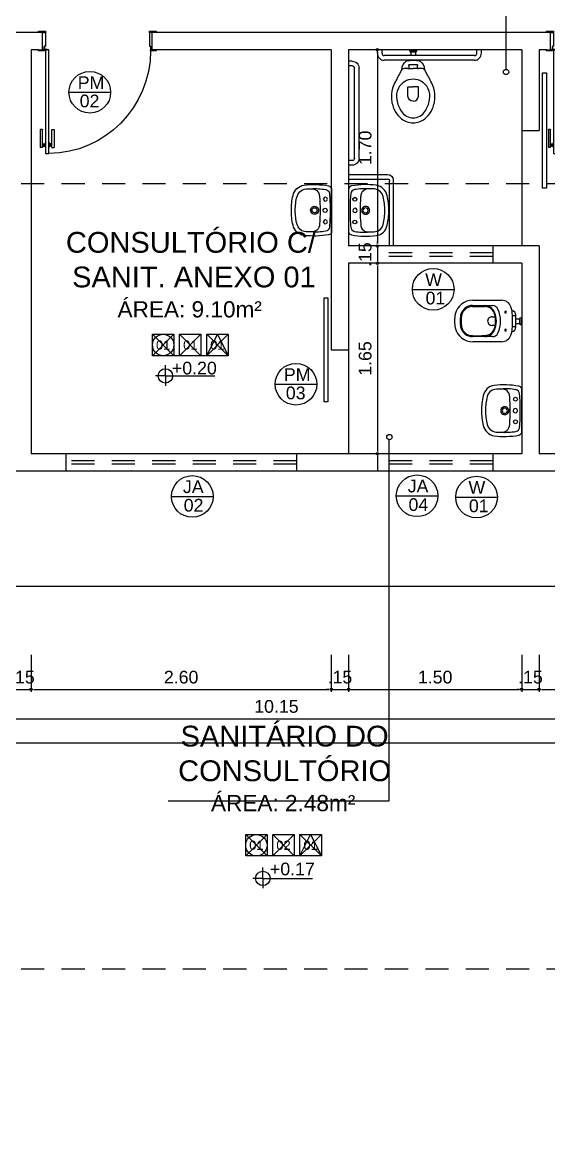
# Model space of a CAD drawing. Header units: millimetres. Extents: x 2125 to 3408, y 1171 to 1686.
# Drawn here: x 2433.18 to 2437.74, y 1439.2 to 1448.89 of the extents above; entities that cross this region are included whole.
import ezdxf
from ezdxf.enums import TextEntityAlignment as Align

# ---------------------------------------------------------------- set-up
doc = ezdxf.new("R2010")
doc.units = ezdxf.units.MM
doc.linetypes.add('CONTORNO_QUADRO_T', pattern=[0.35, 0.2, -0.15])
for name, color, linetype in [('at_Entity', 7, 'Continuous'), ('barras acess', 7, 'Continuous'), ('CALÇADA', 252, 'Continuous'), ('cotas', 7, 'Continuous'), ('ESQUADRIA', 3, 'Continuous'), ('ESQUADRIAS', 7, 'Continuous'), ('Esquadrias_Portas', 2, 'Continuous'), ('JANELA2', 1, 'Continuous'), ('Layout_Equipamentos', 7, 'Continuous'), ('linha de corte', 1, 'Continuous'), ('PAREDE', 4, 'Continuous'), ('SAN', 7, 'Continuous'), ('soleira piso', 7, 'Continuous'), ('TEXTO01', 7, 'Continuous'), ('TEXTO02', 3, 'Continuous'), ('TEXTO03', 2, 'Continuous'), ('TEXTO_ESP_FORRO', 62, 'Continuous'), ('TEXTO_ESP_PAREDES', 10, 'Continuous'), ('TEXTO_ESP_PISO', 150, 'Continuous')]:
    doc.layers.add(name, color=color, linetype=linetype)
doc.styles.add('ARIAL', font='sanss___.ttf')
doc.styles.add('ROMANS', font='arial.ttf')
doc.styles.get("Standard").update_dxf_attribs({"font": 'arial.ttf'})
doc.styles.add('TEXTO1', font='swissko.ttf', dxfattribs={"width": 0.6, "height": 0.1})
doc.dimstyles.new('ESCALA75', dxfattribs={"dimtxt": 0.11, "dimasz": 0.02, "dimexe": 0.02, "dimexo": 0.04, "dimgap": 0.05, "dimtad": 1, "dimzin": 4, "dimdsep": 46, "dimtxsty": 'ROMANS', "dimblk1": 'PPC', "dimblk2": 'PPC', "dimsah": 1, "dimcen": 0.02, "dimclrd": 7, "dimclre": 7, "dimclrt": 3, "dimazin": 1, "dimtfac": 1, "dimtix": 1, "dimtmove": 0, "dimatfit": 3, "dimldrblk": 'PPC', "dimfxl": 0, "dimtolj": 1, "dimtzin": 12, "dimarcsym": 0})

# ---------------------------------------------------------------- blocks, each defined once
blk = doc.blocks.new('P90_02')
at = {"layer": 'ESQUADRIAS', "color": 2}
for p, q in [((0.025, 0.075), (0.025, 0.975)), ((0.025, 0.975), (0.055, 0.975)), ((0.055, 0.975), (0.055, 0.075)), ((0.055, 0.075), (0.025, 0.075))]:
    blk.add_line(p, q, dxfattribs=at)
at = {"layer": 'ESQUADRIAS', "color": 3, "linetype": 'Continuous'}
for p, q in [((-0.02, 0.7698), (-0.02, 0.9215)), ((0, 0.9215), (0, 0.7698)), ((0.023, 0.88), (0.023, 0.92)), ((0.057, 0.88), (0.057, 0.92)), ((0.08, 0.9215), (0.08, 0.7698)), ((0.1, 0.7698), (0.1, 0.9215)), ((-0.0035, 0.7668), (-0.0175, 0.7668)), ((0.0835, 0.7668), (0.0975, 0.7668))]:
    blk.add_line(p, q, dxfattribs=at)
at = {"layer": 'ESQUADRIAS', "color": 3}
for p, q in [((0, 0.9215), (-0.02, 0.9215)), ((0, 0.91), (0.023, 0.91)), ((0, 0.9), (0.023, 0.9)), ((0, 0.89), (0.023, 0.89)), ((0.023, 0.92), (0.025, 0.92)), ((0.023, 0.88), (0.025, 0.88)), ((0.057, 0.92), (0.055, 0.92)), ((0.057, 0.88), (0.055, 0.88)), ((0.08, 0.91), (0.057, 0.91)), ((0.08, 0.9), (0.057, 0.9)), ((0.08, 0.89), (0.057, 0.89)), ((0.08, 0.9215), (0.1, 0.9215))]:
    blk.add_line(p, q, dxfattribs=at)
at = {"layer": 'ESQUADRIAS'}
for p, q in [((0.0165, 0.0585), (0.0165, 0.0615)), ((0.0315, 0.0735), (0.0285, 0.0735))]:
    blk.add_line(p, q, dxfattribs=at)
at = {"layer": 'ESQUADRIAS', "color": 3}
for points in [[(0.015, 0.085), (-0.035, 0.085), (-0.035, 0.075), (0.015, 0.075)], [(0.985, 0.085), (0.935, 0.085), (0.935, 0.075), (0.985, 0.075)], [(0.025, -0.075), (0, -0.075), (-0.035, -0.075), (-0.035, -0.085), (0.025, -0.085)], [(0.985, -0.075), (0.925, -0.075), (0.925, -0.085), (0.985, -0.085)]]:
    blk.add_lwpolyline(points, close=True, dxfattribs=at)
at = {"layer": 'ESQUADRIAS', "color": 2}
for points in [[(0.025, 0.045), (0.015, 0.045), (0.015, 0.075), (0, 0.075), (0, -0.075), (0.025, -0.075)], [(0.925, 0.045), (0.935, 0.045), (0.935, 0.075), (0.95, 0.075), (0.95, -0.075), (0.925, -0.075)]]:
    blk.add_lwpolyline(points, close=True, dxfattribs=at)
at = {"layer": 'ESQUADRIAS', "color": 1}
for points in [[(0.016, 0.0705, -0.236068), (0.015, 0.0725), (0.015, 0.07), (0.015, 0.05), (0.016, 0.05)], [(0.0195, 0.074, 0.236068), (0.0175, 0.075), (0.02, 0.075), (0.04, 0.075), (0.04, 0.074)]]:
    blk.add_lwpolyline(points, format="xyb", close=True, dxfattribs=at)
at = {"layer": 'ESQUADRIAS'}
for points in [[(0.0173, 0.0625), (0.0165, 0.0615), (0.016, 0.0615)], [(0.0173, 0.0575), (0.0165, 0.0585), (0.016, 0.0585)], [(0.0173, 0.0596), (0.0175, 0.0596), (0.0175, 0.0575), (0.0173, 0.0575), (0.0173, 0.0625), (0.0175, 0.0625), (0.0175, 0.0604), (0.0173, 0.0604)], [(0.0275, 0.0727), (0.0285, 0.0735), (0.0285, 0.074)], [(0.0304, 0.0727), (0.0304, 0.0725), (0.0325, 0.0725), (0.0325, 0.0727), (0.0275, 0.0727), (0.0275, 0.0725), (0.0296, 0.0725), (0.0296, 0.0727)], [(0.0325, 0.0727), (0.0315, 0.0735), (0.0315, 0.074)]]:
    blk.add_lwpolyline(points, dxfattribs=at)
at = {"layer": 'ESQUADRIAS', "color": 1}
blk.add_circle((0.0175, 0.0725), 0.0025, dxfattribs=at)
at = {"layer": 'ESQUADRIAS'}
blk.add_arc((0.0429, 0.083), 0.8921, 0.12949, 89.22311, dxfattribs=at)
at = {"layer": 'ESQUADRIAS', "color": 3, "linetype": 'Continuous'}
for centre, start, end in [((-0.017, 0.7698), 180, 260.53768), ((-0.003, 0.7698), 260.53768, 360), ((0.083, 0.7698), 180, 279.46232), ((0.097, 0.7698), 279.46232, 0)]:
    blk.add_arc(centre, 0.003, start, end, dxfattribs=at)
blk = doc.blocks.new('new block4')
at = {"layer": 'TEXTO01'}
h = blk.add_hatch(dxfattribs=at)
h.set_pattern_fill('ANGLE', color=256)
h.set_pattern_definition([(0, (-2260.456, -913.906), (0, 6.985), [5.08, -1.905]), (90, (-2260.456, -913.906), (-6.985, 4e-16), [5.08, -1.905])])
h.paths.add_polyline_path([(0, 0), (0, -0.0624, 0.414214), (0.0624, 0)])
h.paths.add_polyline_path([(0, 0), (0, 0.0624, 0.414214), (-0.0624, 0)])
for q in [(-0.0862, 0), (0, 0.093), (0.4292, 0), (0, -0.0852)]:
    blk.add_line((0, 0), q, dxfattribs=at)
blk.add_circle((0, 0), 0.0624, dxfattribs=at)
blk = doc.blocks.new('P-9-S')
at = {"layer": 'SAN'}
for points in [[(0.0994, -0.1428, -0.047116), (0.0993, -0.1423), (0.0948, -0.1131, 0.305161), (0.04, -0.06, 0.049506), (0, -0.056, 0.049506), (-0.04, -0.06, 0.305161), (-0.0948, -0.1131), (-0.0993, -0.1423, -0.047116), (-0.0994, -0.1428)], [(0.045, -0.13, -0.414214), (0.035, -0.12), (0.035, -0.107, -0.226163), (0.0376, -0.1016, 0.733322), (0.035, -0.095), (0, -0.095), (-0.035, -0.095, 0.733322), (-0.0376, -0.1016, -0.226163), (-0.035, -0.107), (-0.035, -0.12, -0.414214), (-0.045, -0.13)], [(0.045, -0.13), (0.0805, -0.13, -0.269143), (0.0978, -0.1401), (0.0994, -0.1428, 0.044891), (0.0997, -0.1433), (0.12, -0.18, -0.036783), (0.132, -0.2, -0.0196), (0.153, -0.24, -0.056836), (0.178, -0.3, -0.089116), (0.188, -0.4, -0.095425), (0.1555, -0.5, -0.091656), (0.1, -0.5655, -0.16072), (0, -0.6, -0.16072), (-0.1, -0.5655, -0.091656), (-0.1555, -0.5, -0.095425), (-0.188, -0.4, -0.089116), (-0.178, -0.3, -0.056836), (-0.153, -0.24, -0.0196), (-0.132, -0.2, -0.036783), (-0.12, -0.18), (-0.0997, -0.1433, 0.044891), (-0.0994, -0.1428), (-0.0978, -0.1401, -0.269143), (-0.0805, -0.13), (-0.045, -0.13)], [(0, -0.412, -0.394755), (-0.045, -0.368), (-0.045, -0.288), (0, -0.288)], [(0, -0.412, 0.394755), (0.045, -0.368), (0.045, -0.288), (0, -0.288)]]:
    blk.add_lwpolyline(points, format="xyb", dxfattribs=at)
for points in [[(-0.045, -0.13), (-0.0001, -0.13)], [(0.045, -0.13), (0.0001, -0.13)]]:
    blk.add_lwpolyline(points, dxfattribs=at)
blk.add_lwpolyline([(-0.128, -0.3, -0.278895), (0, -0.2215, -0.278895), (0.128, -0.3, -0.167831), (0.1425, -0.4, -0.098952), (0.102, -0.5, -0.247323), (0, -0.557, -0.247323), (-0.102, -0.5, -0.098952), (-0.1425, -0.4, -0.167831)], format="xyb", close=True, dxfattribs=at)
at = {"flags": 3}
blk.add_attdef('CODIGO', text='', height=0.024, dxfattribs=at).set_placement((0, 0), align=Align.MIDDLE)
blk = doc.blocks.new('new block5')
at = {"layer": 'barras acess', "color": 0}
for p, q in [((-0.3905, 0.04), (0.3905, 0.04)), ((-0.3905, 0), (0.3905, 0)), ((-0.4517, -0.0201), (-0.4517, -0.0508)), ((-0.4117, -0.0201), (-0.4117, -0.0508)), ((0.4083, -0.0201), (0.4083, -0.0508)), ((0.4483, -0.0201), (0.4483, -0.0508))]:
    blk.add_line(p, q, dxfattribs=at)
for centre, radius, start, end in [((-0.3917, -0.02), 0.06, 88.8662, 180.13399), ((-0.3915, -0.0201), 0.0201, 87.11376, 179.94862), ((0.3905, -0.0177), 0.0579, 357.61855, 90.9862), ((0.3904, -0.0181), 0.0181, 353.53622, 89.50802)]:
    blk.add_arc(centre, radius, start, end, dxfattribs=at)
blk = doc.blocks.new('new block6')
at = {"layer": 'at_Entity', "color": 0}
for p, q in [((-0.0318, -0.0106), (-0.0318, 0)), ((0.0299, -0.0085), (0.0299, 0)), ((0.0299, -0.0085), (-0.0318, -0.0085)), ((-0.0213, -0.0508), (-0.0213, -0.0212)), ((0.0187, -0.0212), (-0.0213, -0.0212)), ((0.0187, -0.0508), (0.0187, -0.0212))]:
    blk.add_line(p, q, dxfattribs=at)
for centre, radius, start, end in [((-0.0183, -0.0079), 0.0136, 186.96647, 257.5809), ((0.0161, -0.0076), 0.0138, 280.9359, 356.44432)]:
    blk.add_arc(centre, radius, start, end, dxfattribs=at)
blk = doc.blocks.new('PPC')
at = {"color": 2}
blk.add_circle((0, 0), 0.5, dxfattribs=at)
blk = doc.blocks.new('*D875')
at = {"layer": 'cotas', "color": 7, "lineweight": -2, "transparency": 16777216}
for p, q in [((2433.1079, 1443.4088), (2433.1079, 1443.0888)), ((2433.2579, 1443.4088), (2433.2579, 1443.0888)), ((2433.0879, 1443.1088), (2433.0679, 1443.1088)), ((2433.1079, 1443.1088), (2433.2579, 1443.1088)), ((2433.2779, 1443.1088), (2433.2979, 1443.1088))]:
    blk.add_line(p, q, dxfattribs=at)
at = {"layer": 'DEFPOINTS', "color": 0, "transparency": 16777216}
for p in [(2433.1079, 1443.9117), (2433.2579, 1443.9117), (2433.2579, 1443.1088)]:
    blk.add_point(p, dxfattribs=at)
at = {"layer": 'cotas', "color": 7, "lineweight": -2, "transparency": 16777216, "xscale": 0.02, "yscale": 0.02, "zscale": 0.02}
blk.add_blockref('PPC', (2433.1079, 1443.1088), dxfattribs=at)
at = {"layer": 'cotas', "color": 7, "lineweight": -2, "transparency": 16777216, "xscale": 0.02, "yscale": 0.02, "zscale": 0.02, "rotation": 180}
blk.add_blockref('PPC', (2433.2579, 1443.1088), dxfattribs=at)
at = {"layer": 'cotas', "color": 3, "transparency": 16777216, "insert": (2433.1829, 1443.2149), "char_height": 0.11, "attachment_point": 5, "style": 'ROMANS'}
blk.add_mtext('\\A1;.15', dxfattribs=at)
blk = doc.blocks.new('*D876')
at = {"layer": 'cotas', "color": 7, "lineweight": -2, "transparency": 16777216}
for p, q in [((2437.5079, 1443.4088), (2437.5079, 1443.0888)), ((2437.6579, 1443.4088), (2437.6579, 1443.0888)), ((2437.4879, 1443.1088), (2437.4679, 1443.1088)), ((2437.5079, 1443.1088), (2437.6579, 1443.1088)), ((2437.6779, 1443.1088), (2437.6979, 1443.1088))]:
    blk.add_line(p, q, dxfattribs=at)
at = {"layer": 'DEFPOINTS', "color": 0, "transparency": 16777216}
for p in [(2437.5079, 1443.9117), (2437.6579, 1443.9117), (2437.6579, 1443.1088)]:
    blk.add_point(p, dxfattribs=at)
at = {"layer": 'cotas', "color": 7, "lineweight": -2, "transparency": 16777216, "xscale": 0.02, "yscale": 0.02, "zscale": 0.02}
blk.add_blockref('PPC', (2437.5079, 1443.1088), dxfattribs=at)
at = {"layer": 'cotas', "color": 7, "lineweight": -2, "transparency": 16777216, "xscale": 0.02, "yscale": 0.02, "zscale": 0.02, "rotation": 180}
blk.add_blockref('PPC', (2437.6579, 1443.1088), dxfattribs=at)
at = {"layer": 'cotas', "color": 3, "transparency": 16777216, "insert": (2437.5829, 1443.2149), "char_height": 0.11, "attachment_point": 5, "style": 'ROMANS'}
blk.add_mtext('\\A1;.15', dxfattribs=at)
blk = doc.blocks.new('*D877')
at = {"layer": 'cotas', "color": 7, "lineweight": -2, "transparency": 16777216}
for p, q in [((2437.6579, 1443.4088), (2437.6579, 1443.0888)), ((2440.4579, 1443.4088), (2440.4579, 1443.0888)), ((2437.6779, 1443.1088), (2440.4379, 1443.1088))]:
    blk.add_line(p, q, dxfattribs=at)
at = {"layer": 'DEFPOINTS', "color": 0, "transparency": 16777216}
for p in [(2437.6579, 1443.9117), (2440.4579, 1443.9117), (2440.4579, 1443.1088)]:
    blk.add_point(p, dxfattribs=at)
at = {"layer": 'cotas', "color": 7, "lineweight": -2, "transparency": 16777216, "xscale": 0.02, "yscale": 0.02, "zscale": 0.02, "rotation": 180}
blk.add_blockref('PPC', (2437.6579, 1443.1088), dxfattribs=at)
at = {"layer": 'cotas', "color": 7, "lineweight": -2, "transparency": 16777216, "xscale": 0.02, "yscale": 0.02, "zscale": 0.02}
blk.add_blockref('PPC', (2440.4579, 1443.1088), dxfattribs=at)
at = {"layer": 'cotas', "color": 3, "transparency": 16777216, "insert": (2439.0579, 1443.2149), "char_height": 0.11, "attachment_point": 5, "style": 'ROMANS'}
blk.add_mtext('\\A1;2.80', dxfattribs=at)
blk = doc.blocks.new('*D879')
at = {"layer": 'cotas', "color": 7, "lineweight": -2, "transparency": 16777216}
for p, q in [((2430.3079, 1443.1551), (2430.3079, 1442.8351)), ((2440.4579, 1443.1551), (2440.4579, 1442.8351)), ((2430.3279, 1442.8551), (2440.4379, 1442.8551))]:
    blk.add_line(p, q, dxfattribs=at)
at = {"layer": 'DEFPOINTS', "color": 0, "transparency": 16777216}
for p in [(2430.3079, 1443.7617), (2440.4579, 1443.7617), (2440.4579, 1442.8551)]:
    blk.add_point(p, dxfattribs=at)
at = {"layer": 'cotas', "color": 7, "lineweight": -2, "transparency": 16777216, "xscale": 0.02, "yscale": 0.02, "zscale": 0.02, "rotation": 180}
blk.add_blockref('PPC', (2430.3079, 1442.8551), dxfattribs=at)
at = {"layer": 'cotas', "color": 7, "lineweight": -2, "transparency": 16777216, "xscale": 0.02, "yscale": 0.02, "zscale": 0.02}
blk.add_blockref('PPC', (2440.4579, 1442.8551), dxfattribs=at)
at = {"layer": 'cotas', "color": 3, "transparency": 16777216, "insert": (2435.3829, 1442.9613), "char_height": 0.11, "attachment_point": 5, "style": 'ROMANS'}
blk.add_mtext('\\A1;10.15', dxfattribs=at)
blk = doc.blocks.new('*D882')
at = {"layer": 'cotas', "color": 7, "lineweight": -2, "transparency": 16777216}
for p, q in [((2433.2579, 1443.4088), (2433.2579, 1443.0888)), ((2435.8579, 1443.4088), (2435.8579, 1443.0888)), ((2433.2779, 1443.1088), (2435.8379, 1443.1088))]:
    blk.add_line(p, q, dxfattribs=at)
at = {"layer": 'DEFPOINTS', "color": 0, "transparency": 16777216}
for p in [(2435.8579, 1444.8117), (2433.2579, 1443.9117), (2435.8579, 1443.1088)]:
    blk.add_point(p, dxfattribs=at)
at = {"layer": 'cotas', "color": 7, "lineweight": -2, "transparency": 16777216, "xscale": 0.02, "yscale": 0.02, "zscale": 0.02, "rotation": 180}
blk.add_blockref('PPC', (2433.2579, 1443.1088), dxfattribs=at)
at = {"layer": 'cotas', "color": 7, "lineweight": -2, "transparency": 16777216, "xscale": 0.02, "yscale": 0.02, "zscale": 0.02}
blk.add_blockref('PPC', (2435.8579, 1443.1088), dxfattribs=at)
at = {"layer": 'cotas', "color": 3, "transparency": 16777216, "insert": (2434.5579, 1443.2149), "char_height": 0.11, "attachment_point": 5, "style": 'ROMANS'}
blk.add_mtext('\\A1;2.60', dxfattribs=at)
blk = doc.blocks.new('*D883')
at = {"layer": 'cotas', "color": 7, "lineweight": -2, "transparency": 16777216}
for p, q in [((2435.8579, 1443.4088), (2435.8579, 1443.0888)), ((2436.0079, 1443.4088), (2436.0079, 1443.0888)), ((2435.8379, 1443.1088), (2435.8179, 1443.1088)), ((2435.8579, 1443.1088), (2436.0079, 1443.1088)), ((2436.0279, 1443.1088), (2436.0479, 1443.1088))]:
    blk.add_line(p, q, dxfattribs=at)
at = {"layer": 'DEFPOINTS', "color": 0, "transparency": 16777216}
for p in [(2435.8579, 1444.8117), (2436.0079, 1444.8117), (2436.0079, 1443.1088)]:
    blk.add_point(p, dxfattribs=at)
at = {"layer": 'cotas', "color": 7, "lineweight": -2, "transparency": 16777216, "xscale": 0.02, "yscale": 0.02, "zscale": 0.02}
blk.add_blockref('PPC', (2435.8579, 1443.1088), dxfattribs=at)
at = {"layer": 'cotas', "color": 7, "lineweight": -2, "transparency": 16777216, "xscale": 0.02, "yscale": 0.02, "zscale": 0.02, "rotation": 180}
blk.add_blockref('PPC', (2436.0079, 1443.1088), dxfattribs=at)
at = {"layer": 'cotas', "color": 3, "transparency": 16777216, "insert": (2435.9329, 1443.2149), "char_height": 0.11, "attachment_point": 5, "style": 'ROMANS'}
blk.add_mtext('\\A1;.15', dxfattribs=at)
blk = doc.blocks.new('*D884')
at = {"layer": 'cotas', "color": 7, "lineweight": -2, "transparency": 16777216}
for p, q in [((2436.0079, 1443.4088), (2436.0079, 1443.0888)), ((2437.5079, 1443.4088), (2437.5079, 1443.0888)), ((2436.0279, 1443.1088), (2437.4879, 1443.1088))]:
    blk.add_line(p, q, dxfattribs=at)
at = {"layer": 'DEFPOINTS', "color": 0, "transparency": 16777216}
for p in [(2436.0079, 1444.8117), (2437.5079, 1443.9117), (2437.5079, 1443.1088)]:
    blk.add_point(p, dxfattribs=at)
at = {"layer": 'cotas', "color": 7, "lineweight": -2, "transparency": 16777216, "xscale": 0.02, "yscale": 0.02, "zscale": 0.02, "rotation": 180}
blk.add_blockref('PPC', (2436.0079, 1443.1088), dxfattribs=at)
at = {"layer": 'cotas', "color": 7, "lineweight": -2, "transparency": 16777216, "xscale": 0.02, "yscale": 0.02, "zscale": 0.02}
blk.add_blockref('PPC', (2437.5079, 1443.1088), dxfattribs=at)
at = {"layer": 'cotas', "color": 3, "transparency": 16777216, "insert": (2436.7579, 1443.2149), "char_height": 0.11, "attachment_point": 5, "style": 'ROMANS'}
blk.add_mtext('\\A1;1.50', dxfattribs=at)
blk = doc.blocks.new('*D886')
at = {"layer": 'cotas', "color": 7, "lineweight": -2, "transparency": 16777216}
for p, q in [((2436.2579, 1448.6506), (2436.2379, 1448.6506)), ((2436.2579, 1448.6306), (2436.2579, 1446.9706)), ((2436.2579, 1446.9506), (2436.2379, 1446.9506))]:
    blk.add_line(p, q, dxfattribs=at)
at = {"layer": 'DEFPOINTS', "color": 0, "transparency": 16777216}
for p in [(2436.2664, 1448.6506), (2436.2579, 1446.9506), (2436.2664, 1446.9506)]:
    blk.add_point(p, dxfattribs=at)
at = {"layer": 'cotas', "color": 7, "lineweight": -2, "transparency": 16777216, "xscale": 0.02, "yscale": 0.02, "zscale": 0.02}
for p, rotation in [((2436.2579, 1448.6506), 90), ((2436.2579, 1446.9506), 270)]:
    blk.add_blockref('PPC', p, dxfattribs=dict(at, rotation=rotation))
at = {"layer": 'cotas', "color": 3, "transparency": 16777216, "insert": (2436.1517, 1447.8006), "char_height": 0.11, "attachment_point": 5, "rotation": 90, "style": 'ROMANS'}
blk.add_mtext('\\A1;1.70', dxfattribs=at)
blk = doc.blocks.new('*D887')
at = {"layer": 'cotas', "color": 7, "lineweight": -2, "transparency": 16777216}
for p, q in [((2436.2579, 1446.9506), (2436.2379, 1446.9506)), ((2436.2579, 1446.9706), (2436.2579, 1446.9906)), ((2436.2579, 1446.9506), (2436.2579, 1446.8006)), ((2436.2579, 1446.8006), (2436.2379, 1446.8006)), ((2436.2579, 1446.7806), (2436.2579, 1446.7606))]:
    blk.add_line(p, q, dxfattribs=at)
at = {"layer": 'DEFPOINTS', "color": 0, "transparency": 16777216}
for p in [(2436.2664, 1446.9506), (2436.2579, 1446.8006), (2436.2664, 1446.8006)]:
    blk.add_point(p, dxfattribs=at)
at = {"layer": 'cotas', "color": 7, "lineweight": -2, "transparency": 16777216, "xscale": 0.02, "yscale": 0.02, "zscale": 0.02}
for p, rotation in [((2436.2579, 1446.9506), 270), ((2436.2579, 1446.8006), 90)]:
    blk.add_blockref('PPC', p, dxfattribs=dict(at, rotation=rotation))
at = {"layer": 'cotas', "color": 3, "transparency": 16777216, "insert": (2436.1517, 1446.8756), "char_height": 0.11, "attachment_point": 5, "rotation": 90, "style": 'ROMANS'}
blk.add_mtext('\\A1;.15', dxfattribs=at)
blk = doc.blocks.new('*D888')
at = {"layer": 'cotas', "color": 7, "lineweight": -2, "transparency": 16777216}
for p, q in [((2436.2579, 1446.8006), (2436.2379, 1446.8006)), ((2436.2579, 1446.7806), (2436.2579, 1445.1706)), ((2436.2579, 1445.1506), (2436.2379, 1445.1506))]:
    blk.add_line(p, q, dxfattribs=at)
at = {"layer": 'DEFPOINTS', "color": 0, "transparency": 16777216}
for p in [(2436.2664, 1446.8006), (2436.2579, 1445.1506), (2436.2579, 1445.1506)]:
    blk.add_point(p, dxfattribs=at)
at = {"layer": 'cotas', "color": 7, "lineweight": -2, "transparency": 16777216, "xscale": 0.02, "yscale": 0.02, "zscale": 0.02}
for p, rotation in [((2436.2579, 1446.8006), 90), ((2436.2579, 1445.1506), 270)]:
    blk.add_blockref('PPC', p, dxfattribs=dict(at, rotation=rotation))
at = {"layer": 'cotas', "color": 3, "transparency": 16777216, "insert": (2436.1517, 1445.9756), "char_height": 0.11, "attachment_point": 5, "rotation": 90, "style": 'ROMANS'}
blk.add_mtext('\\A1;1.65', dxfattribs=at)
blk = doc.blocks.new('*D933')
at = {"layer": 'DEFPOINTS', "color": 0, "transparency": 16777216}
for p in [(2435.7415, 1448.6506), (2435.7415, 1445.1506), (2440.3547, 1445.1506)]:
    blk.add_point(p, dxfattribs=at)
at = {"layer": 'Layout_Equipamentos', "color": 7, "lineweight": -2, "transparency": 16777216}
for p, q in [((2440.0547, 1448.6506), (2440.3747, 1448.6506)), ((2440.3547, 1448.6306), (2440.3547, 1445.1706)), ((2440.0547, 1445.1506), (2440.3747, 1445.1506))]:
    blk.add_line(p, q, dxfattribs=at)
at = {"layer": 'Layout_Equipamentos', "color": 7, "lineweight": -2, "transparency": 16777216, "xscale": 0.02, "yscale": 0.02, "zscale": 0.02}
for p, rotation in [((2440.3547, 1448.6506), 90), ((2440.3547, 1445.1506), 270)]:
    blk.add_blockref('PPC', p, dxfattribs=dict(at, rotation=rotation))
at = {"layer": 'Layout_Equipamentos', "color": 3, "transparency": 16777216, "insert": (2440.2485, 1446.9006), "char_height": 0.11, "attachment_point": 5, "rotation": 90, "style": 'ROMANS'}
blk.add_mtext('\\A1;3.50', dxfattribs=at)
blk = doc.blocks.new('new block8')
at = {"layer": 'at_Entity', "color": 0}
for p, q in [((0, 0), (-0.3388, 0)), ((0, 0.04), (-0.3372, 0.04))]:
    blk.add_line(p, q, dxfattribs=at)
at = {"layer": 'at_Entity', "color": 7}
for p, q in [((-0.3872, -0.01), (-0.3872, -0.58)), ((-0.3555, -0.58), (-0.3555, -0.0169))]:
    blk.add_line(p, q, dxfattribs=at)
at = {"layer": 'at_Entity'}
blk.add_arc((-0.3372, -0.01), 0.05, 90, 180, dxfattribs=at)
at = {"layer": 'at_Entity', "color": 7}
blk.add_arc((-0.3383, -0.0172), 0.0172, 91.789, 179.08861, dxfattribs=at)
blk = doc.blocks.new('new block12')
at = {"layer": 'at_Entity', "color": 0}
for p, q in [((-0.1904, 0), (0, 0)), ((-0.1143, 0.055), (-0.1079, 0.0656)), ((-0.1079, 0.0423), (-0.1143, 0.055)), ((-0.1079, 0.0656), (-0.0973, 0.0719)), ((-0.0973, 0.036), (-0.1079, 0.0423)), ((-0.0973, 0.0719), (-0.0846, 0.0656)), ((-0.0846, 0.0423), (-0.0973, 0.036)), ((-0.0846, 0.0656), (-0.0804, 0.055)), ((-0.0804, 0.055), (-0.0846, 0.0423)), ((-0.0635, 0), (0.1248, 0)), ((0, 0), (0.1926, 0)), ((0.0825, 0.055), (0.0868, 0.0656)), ((0.0868, 0.0423), (0.0825, 0.055)), ((0.0868, 0.0656), (0.0995, 0.0719)), ((0.0995, 0.036), (0.0868, 0.0423)), ((0.0995, 0.0719), (0.11, 0.0656)), ((0.11, 0.0423), (0.0995, 0.036)), ((0.11, 0.0656), (0.1164, 0.055)), ((0.1164, 0.055), (0.11, 0.0423))]:
    blk.add_line(p, q, dxfattribs=at)
for centre, radius, start, end in [((-0.1037, 0.2192), 0.1175, 102.51398, 169.94425), ((-0.1021, 0.2163), 0.0847, 102.94607, 167.28087), ((-0.0119, -0.1249), 0.4735, 88.69805, 104.42194), ((0.0138, -0.2613), 0.5766, 91.35244, 103.5038), ((0.0099, -0.1255), 0.4741, 75.63679, 91.34148), ((-0.0133, -0.2572), 0.5725, 76.4579, 88.69664), ((0.1052, 0.222), 0.0784, 8.41938, 78.38368), ((0.1075, 0.2249), 0.1107, 7.71962, 79.59246), ((0.5296, 0.1532), 0.7539, 173.41338, 189.69292), ((0.1228, 0.188), 0.311, 171.32208, 181.82646), ((-0.1329, 0.1882), 0.3189, 357.99462, 8.16964), ((-0.5309, 0.1535), 0.7531, 350.27914, 6.57653), ((0.4249, 0.1494), 0.6136, 177.32306, 189.24154), ((-0.1166, 0.1739), 0.0716, 176.60246, 219.59969), ((-0.1209, 0.1714), 0.0667, 220.34381, 269.44866), ((0.0021, 1.5743), 1.4748, 265.18956, 269.93912), ((-0.0011, 0.1471), 0.0349, 150.00315, 209.99685), ((-0.0011, 0.1471), 0.0349, 90, 149.99293), ((-0.0011, 0.1471), 0.0349, 209.99676, 269.99928), ((-0.0011, 0.1471), 0.0222, 90, 180), ((-0.0011, 0.1471), 0.0222, 180, 270), ((-0.0011, 0.1471), 0.0349, 29.99676, 89.99928), ((-0.0011, 0.1471), 0.0222, 360, 90), ((-0.0011, 0.1471), 0.0222, 270.00968, 360), ((-0.0011, 0.1471), 0.0349, 270, 329.99293), ((-0.001, 1.4521), 1.3526, 270.02076, 275.09507), ((-0.0011, 0.1471), 0.0349, 330.00315, 29.99685), ((0.1226, 0.1679), 0.0631, 266.77318, 320.7547), ((0.1078, 0.1732), 0.0781, 324.65246, 2.83944), ((-0.2623, 0.1317), 0.4504, 349.78202, 5.79718), ((-0.1647, 0.0446), 0.0522, 200.54167, 238.93005), ((-0.1427, 0.0567), 0.0385, 188.75581, 265.61268), ((-0.0074, 1.7284), 1.7156, 265.3753, 270.21026), ((-0.0011, 0.0561), 0.018, 150.01278, 209.98722), ((-0.0011, 0.0561), 0.018, 90, 150.03984), ((-0.0011, 0.0561), 0.018, 210.01908, 270.03665), ((-0.001, 0.0561), 0.018, 30.01908, 90.03665), ((-0.0011, 0.0561), 0.018, 270, 330.03984), ((-0.0011, 1.8918), 1.879, 270, 274.41438), ((-0.0011, 0.0561), 0.018, 330.01278, 29.98722), ((0.1414, 0.0585), 0.0402, 273.11398, 350.39284), ((0.1736, 0.034), 0.0386, 297.86727, 348.56925)]:
    blk.add_arc(centre, radius, start, end, dxfattribs=at)
blk = doc.blocks.new('new block13')
at = {"layer": 'at_Entity', "color": 0}
for p, q in [((-0.0317, 0), (0.0317, 0)), ((0.0529, -0.0508), (-0.0529, -0.0508)), ((-0.0487, -0.0804), (-0.0487, -0.0603)), ((-0.0307, -0.0063), (0.0286, -0.0063)), ((-0.0212, -0.0508), (-0.0212, -0.019)), ((-0.0212, -0.019), (0.019, -0.019)), ((0.019, -0.0508), (0.019, -0.019)), ((0.0487, -0.0603), (0.0487, -0.0806)), ((-0.182, -0.4243), (-0.182, -0.1746)), ((0.1778, -0.1746), (0.1778, -0.4243)), ((-0.0386, -0.2575), (-0.0386, -0.23)), ((0.0376, -0.2302), (0.0376, -0.2575))]:
    blk.add_line(p, q, dxfattribs=at)
for centre, radius, start, end in [((-0.0972, -0.1743), 0.0848, 109.07892, 180.19973), ((-0.0434, -0.329), 0.2486, 92.04895, 109.14504), ((-0.054, -0.0898), 0.0391, 88.4183, 173.44927), ((-0.0024, -1.4753), 1.3956, 87.9511, 92.0489), ((-0.0391, -0.0603), 0.00952, 90, 180), ((-0.0212, -0.0095), 0.00952, 180, 270), ((0.019, -0.0095), 0.00952, 270, 0), ((0.0391, -0.0603), 0.00952, 360, 90), ((0.0393, -0.3283), 0.2479, 70.84273, 88.10915), ((0.052, -0.0896), 0.0388, 5.57545, 88.62977), ((0.093, -0.1743), 0.0848, 359.80026, 70.92109), ((-0.0011, -0.4276), 0.2444, 90, 114.96061), ((-0.0794, -0.1407), 0.00741, 90, 180), ((-0.0794, -0.1407), 0.00741, 180, 270), ((-0.0794, -0.1407), 0.00741, 360, 90), ((-0.0794, -0.1407), 0.00741, 270, 0), ((-0.001, -0.4276), 0.2444, 65.03909, 90.00031), ((0.0772, -0.1407), 0.00741, 90, 180), ((0.0772, -0.1407), 0.00741, 180, 270), ((0.0772, -0.1407), 0.00741, 360, 90), ((0.0772, -0.1407), 0.00741, 270, 0), ((-8.9781, -0.2835), 8.8426, 359.07167, 0.18792), ((-0.0408, -0.3242), 0.0949, 113.57268, 176.73291), ((-0.0815, -0.255), 0.054, 114.96096, 180.90637), ((-0.0434, -0.3185), 0.0836, 110.86304, 180.23624), ((-0.0048, -0.3879), 0.1679, 88.71824, 116.14042), ((-0.0115, -0.383), 0.1554, 100.31332, 113.389), ((-0.0011, -0.4264), 0.2, 90, 101.01713), ((-0.003, -0.2599), 0.0357, 176.04448, 272.34457), ((-0.0016, -0.2564), 0.0391, 270.00275, 0), ((0.0027, -0.3879), 0.1679, 63.86138, 91.27996), ((-0.0011, -0.4264), 0.1999, 78.98071, 90.00216), ((0.021, -0.3344), 0.1055, 63.00165, 81.19506), ((0.0391, -0.3185), 0.0836, 359.76378, 69.13694), ((0.0398, -0.3228), 0.0932, 2.44256, 66.73357), ((0.0794, -0.255), 0.054, 359.09364, 65.03903), ((9.2796, -0.3417), 9.1467, 179.46215, 180.53334), ((-5.7851, -0.3984), 5.6587, 359.71033, 0.80566), ((-0.525, -0.3855), 0.6512, 356.35133, 5.87799), ((-0.0265, -0.4243), 0.1555, 180.0055, 257.29432), ((-0.0313, -0.426), 0.1054, 180.42333, 258.8896), ((-0.0333, -0.4294), 0.0932, 178.50021, 259.65589), ((0.0307, -0.4285), 0.0942, 280.56886, 0.92835), ((0.0307, -0.4285), 0.1026, 280.56885, 0.92836), ((0.0222, -0.4243), 0.1555, 282.71283, 359.99834), ((-0.0021, -0.2899), 0.292, 258.43496, 281.56825), ((-0.001, -0.2579), 0.2762, 259.43664, 269.99959), ((-0.0014, -0.2601), 0.2655, 259.43664, 270.00277), ((-0.0021, -0.2455), 0.2801, 270.13603, 280.28493), ((-0.0011, -0.2581), 0.2759, 270, 280.57699)]:
    blk.add_arc(centre, radius, start, end, dxfattribs=at)
at = {"layer": 'Layout_Equipamentos'}
for p, q in [((-0.0307, -0.0095), (-0.0307, 0)), ((0.0286, -0.0095), (0.0286, 0))]:
    blk.add_line(p, q, dxfattribs=at)
blk = doc.blocks.new('Esp_Pis_Par_For_Esc100')
at = {"layer": 'DEFPOINTS'}
for p, q in [((0, 0.37), (0.37, 0)), ((0.37, 0.37), (0, 0)), ((0.47, 0.37), (0.84, 0)), ((0.84, 0.37), (0.47, 0)), ((0.94, 0.37), (1.31, 0)), ((1.31, 0.37), (0.94, 0)), ((0.47, 0), (0.37, 0)), ((0.94, 0), (0.84, 0))]:
    blk.add_line(p, q, dxfattribs=at)
for points in [[(0.37, 0.37), (0.37, 0), (0, 0), (0, 0.37)], [(1.31, 0.37), (1.31, 0), (0.94, 0), (0.94, 0.37)]]:
    blk.add_lwpolyline(points, close=True, dxfattribs=at)
at = {"layer": 'TEXTO_ESP_FORRO'}
blk.add_lwpolyline([(0.94, 0), (1.125, 0.37), (1.31, 0)], close=True, dxfattribs=at)
at = {"layer": 'TEXTO_ESP_PAREDES'}
blk.add_lwpolyline([(0.84, 0.37), (0.84, 0), (0.47, 0), (0.47, 0.37)], close=True, dxfattribs=at)
at = {"layer": 'TEXTO_ESP_PISO'}
blk.add_circle((0.185, 0.185), 0.185, dxfattribs=at)
at = {"layer": 'TEXTO_ESP_FORRO', "color": 3, "linetype": 'ByBlock', "style": 'ARIAL', "text_generation_flag": 6}
blk.add_attdef('FOR', text='', height=0.16, rotation=180, dxfattribs=at).set_placement((1.125, 0.185), align=Align.MIDDLE_CENTER)
at = {"layer": 'TEXTO_ESP_PAREDES', "color": 3, "linetype": 'ByBlock', "ltscale": 0.0001, "style": 'ARIAL', "text_generation_flag": 6}
blk.add_attdef('PAR', text='', height=0.16, rotation=180, dxfattribs=at).set_placement((0.655, 0.185), align=Align.MIDDLE_CENTER)
at = {"layer": 'TEXTO_ESP_PISO', "color": 3, "linetype": 'ByBlock', "style": 'ARIAL', "text_generation_flag": 6}
blk.add_attdef('PIS', text='', height=0.16, rotation=180, dxfattribs=at).set_placement((0.185, 0.185), align=Align.MIDDLE_CENTER)
blk = doc.blocks.new('*D965')
at = {"layer": 'cotas', "color": 7, "lineweight": -2, "transparency": 16777216}
for p, q in [((2416.6079, 1442.9462), (2416.6079, 1442.6262)), ((2416.6279, 1442.6462), (2475.5279, 1442.6462)), ((2475.5479, 1442.3462), (2475.5479, 1442.6662))]:
    blk.add_line(p, q, dxfattribs=at)
at = {"layer": 'DEFPOINTS', "color": 0, "transparency": 16777216}
for p in [(2416.6079, 1445.0006), (2475.5479, 1442.6462), (2475.5479, 1439.2006)]:
    blk.add_point(p, dxfattribs=at)
at = {"layer": 'cotas', "color": 7, "lineweight": -2, "transparency": 16777216, "xscale": 0.02, "yscale": 0.02, "zscale": 0.02, "rotation": 180}
blk.add_blockref('PPC', (2416.6079, 1442.6462), dxfattribs=at)
at = {"layer": 'cotas', "color": 7, "lineweight": -2, "transparency": 16777216, "xscale": 0.02, "yscale": 0.02, "zscale": 0.02}
blk.add_blockref('PPC', (2475.5479, 1442.6462), dxfattribs=at)
at = {"layer": 'cotas', "color": 3, "transparency": 16777216, "insert": (2446.0779, 1442.7524), "char_height": 0.11, "attachment_point": 5, "style": 'ROMANS'}
blk.add_mtext('\\A1;58.94', dxfattribs=at)

msp = doc.modelspace()

# ---------------------------------------------------------------- hatches: boundary and pattern name
at = {"layer": 'TEXTO01'}
h = msp.add_hatch(dxfattribs=at)
h.set_pattern_fill('ANGLE', color=256)
h.set_pattern_definition([(0, (152.2146, 565.852), (0, 6.985), [5.08, -1.905]), (90, (152.2146, 565.852), (-6.985, 4e-16), [5.08, -1.905])])
h.paths.add_polyline_path([(2437.3948, 1448.4574, 1), (2437.3492, 1448.4574, 1)])
h = msp.add_hatch(dxfattribs=at)
h.set_pattern_fill('ANGLE', color=256)
h.set_pattern_definition([(0, (151.204, 562.69), (0, 6.985), [5.08, -1.905]), (90, (151.204, 562.69), (-6.985, 4e-16), [5.08, -1.905])])
h.paths.add_polyline_path([(2436.3842, 1445.2952, 1), (2436.3386, 1445.2952, 1)])

# ---------------------------------------------------------------- linework, layer by layer
at = {"layer": 'CALÇADA', "linetype": 'Continuous'}
msp.add_line((2439.4579, 1444.0006), (2433.1079, 1444.0006), dxfattribs=at)
at = {"layer": 'ESQUADRIA', "linetype": 'CONTORNO_QUADRO_T'}
for p, q in [((2437.2579, 1446.8906), (2436.2579, 1446.8906)), ((2437.2579, 1446.8606), (2436.2579, 1446.8606)), ((2435.5579, 1445.0906), (2433.5579, 1445.0906)), ((2435.5579, 1445.0606), (2433.5579, 1445.0606)), ((2437.2579, 1445.0906), (2436.2579, 1445.0906)), ((2437.2579, 1445.0606), (2436.2579, 1445.0606))]:
    msp.add_line(p, q, dxfattribs=at)
at = {"layer": 'Esquadrias_Portas'}
for points in [[(2437.6879, 1448.4506), (2437.7212, 1448.4506), (2437.7212, 1447.4506), (2437.6879, 1447.4506), (2437.6879, 1448.4506)], [(2435.7979, 1446.5011), (2435.8279, 1446.5011), (2435.8279, 1445.6011), (2435.7979, 1445.6011), (2435.7979, 1446.5011)]]:
    msp.add_lwpolyline(points, dxfattribs=at)
at = {"layer": 'JANELA2'}
for p, q in [((2436.2579, 1446.9506), (2436.2579, 1446.8006)), ((2437.2579, 1446.9506), (2437.2579, 1446.8006)), ((2433.5579, 1445.1506), (2433.5579, 1445.0006)), ((2435.5579, 1445.1506), (2435.5579, 1445.0006)), ((2436.2579, 1445.1506), (2436.2579, 1445.0006)), ((2437.2579, 1445.1506), (2437.2579, 1445.0006))]:
    msp.add_line(p, q, dxfattribs=at)
at = {"layer": 'linha de corte', "linetype": 'CONTORNO_QUADRO_T'}
for p, q in [((2477.4728, 1447.4882), (2412.8958, 1447.4882)), ((2477.4728, 1440.6864), (2412.8958, 1440.6864))]:
    msp.add_line(p, q, dxfattribs=at)
at = {"layer": 'PAREDE', "linetype": 'Continuous'}
for p, q in [((2433.3229, 1448.8006), (2431.3579, 1448.8006)), ((2437.7229, 1448.8006), (2434.3079, 1448.8006)), ((2433.2579, 1448.6506), (2433.2579, 1445.1506)), ((2433.3229, 1448.6506), (2433.2579, 1448.6506)), ((2435.8579, 1448.6506), (2434.3079, 1448.6506)), ((2435.8579, 1448.6506), (2435.8579, 1446.0506)), ((2436.0079, 1448.6506), (2436.0079, 1446.9506)), ((2437.5079, 1448.6506), (2436.0079, 1448.6506)), ((2437.5079, 1448.6506), (2437.5079, 1447.9506)), ((2437.6579, 1448.6506), (2437.6579, 1447.9506)), ((2437.7229, 1448.6506), (2437.6579, 1448.6506)), ((2437.5079, 1447.9506), (2437.6579, 1447.9506)), ((2437.6579, 1446.9506), (2436.0079, 1446.9506)), ((2437.6579, 1446.9506), (2437.6579, 1445.1506)), ((2436.0079, 1446.8006), (2436.0079, 1446.0506)), ((2437.5079, 1446.8006), (2436.0079, 1446.8006)), ((2437.5079, 1446.8006), (2437.5079, 1445.1506)), ((2435.8579, 1446.0506), (2436.0079, 1446.0506)), ((2437.5079, 1445.1506), (2433.2579, 1445.1506)), ((2440.4579, 1445.1506), (2437.6579, 1445.1506)), ((2440.4579, 1445.0006), (2430.3079, 1445.0006))]:
    msp.add_line(p, q, dxfattribs=at)
at = {"layer": 'soleira piso'}
for p, q in [((2437.5079, 1447.9506), (2437.5079, 1446.9506)), ((2436.0079, 1446.0506), (2436.0079, 1445.1506))]:
    msp.add_line(p, q, dxfattribs=at)
at = {"layer": 'TEXTO01'}
for p, q in [((2437.3718, 1448.4802), (2437.3718, 1449.7279)), ((2433.5865, 1448.2823), (2433.9473, 1448.2823)), ((2436.5602, 1446.5745), (2436.921, 1446.5745)), ((2435.3719, 1445.7531), (2435.7326, 1445.7531)), ((2436.3605, 1442.1449), (2436.3605, 1445.2724)), ((2434.4741, 1444.7806), (2434.8349, 1444.7806)), ((2436.421, 1444.7863), (2436.7817, 1444.7863)), ((2436.9355, 1444.7748), (2437.2963, 1444.7748)), ((2434.4463, 1442.1449), (2436.3605, 1442.1449))]:
    msp.add_line(p, q, dxfattribs=at)
for centre, radius in [((2433.7669, 1448.2823), 0.1804), ((2437.372, 1448.4574), 0.0228), ((2436.7406, 1446.5745), 0.1804), ((2435.5523, 1445.7531), 0.1804), ((2436.3614, 1445.2952), 0.0228), ((2434.6545, 1444.7806), 0.1804), ((2436.6013, 1444.7863), 0.1804), ((2437.1159, 1444.7748), 0.1804)]:
    msp.add_circle(centre, radius, dxfattribs=at)

# ---------------------------------------------------------------- block references
at = {"xscale": 0.5, "yscale": 0.5, "zscale": 0.5}
msp.add_blockref('Esp_Pis_Par_For_Esc100', (2435.117, 1441.6671), dxfattribs=at).add_auto_attribs({'PIS': '01', 'PAR': '02', 'FOR': '01'})
at = {"layer": 'barras acess', "rotation": 180}
msp.add_blockref('new block5', (2436.7062, 1448.5998), dxfattribs=at)
at = {"layer": 'barras acess', "xscale": -1, "rotation": 270}
msp.add_blockref('new block5', (2436.0587, 1448.1022), dxfattribs=at)
at = {"layer": 'ESQUADRIAS', "xscale": -1, "rotation": 180}
for p in [(2433.3579, 1448.7256), (2437.7579, 1448.7256)]:
    msp.add_blockref('P90_02', p, dxfattribs=at)
at = {"layer": 'Layout_Equipamentos'}
msp.add_blockref('new block6', (2436.5703, 1448.6506), dxfattribs=at)
at = {"layer": 'Layout_Equipamentos', "xscale": -1}
for name, p in [('P-9-S', (2436.5673, 1448.6166)), ('new block8', (2436.0079, 1447.5306))]:
    msp.add_blockref(name, p, dxfattribs=at)
at = {"layer": 'Layout_Equipamentos', "xscale": -1, "rotation": 90}
msp.add_blockref('new block12', (2435.8608, 1447.2587), dxfattribs=at)
at = {"layer": 'Layout_Equipamentos'}
for name, p, rotation in [('new block12', (2436.0079, 1447.2576), 270), ('new block13', (2437.5079, 1446.2986), 270), ('new block12', (2437.5079, 1445.5248), 89.99999999999999)]:
    msp.add_blockref(name, p, dxfattribs=dict(at, rotation=rotation))
at = {"layer": 'TEXTO01'}
for p in [(2434.4217, 1445.8251), (2435.2653, 1441.4724)]:
    msp.add_blockref('new block4', p, dxfattribs=at)
at = {"layer": 'TEXTO02', "xscale": 0.5, "yscale": 0.5, "zscale": 0.5}
msp.add_blockref('Esp_Pis_Par_For_Esc100', (2434.3097, 1446.0003), dxfattribs=at).add_auto_attribs({'PIS': '01', 'PAR': '01', 'FOR': '01'})

# ---------------------------------------------------------------- texts
at = {"layer": 'cotas', "ltscale": 0.0001, "char_height": 0.11, "width": 0.503613, "attachment_point": 1, "style": 'TEXTO1'}
for s, insert in [('\\pi0.06832;{\\fSansSerif|b0|i0|c2|p2;\\W1;+0.20}', (2434.4097, 1445.9479)), ('\\pi0.06742;{\\fSansSerif|b0|i0|c2|p2;\\W1;+0.17}', (2435.2594, 1441.6087))]:
    msp.add_mtext(s, dxfattribs=dict(at, insert=insert))
at = {"layer": 'TEXTO01', "ltscale": 0.0001, "char_height": 0.11, "width": 0.330365, "attachment_point": 1, "style": 'TEXTO1'}
for s, insert in [('{\\fSansSerif|b0|i0|c2|p2;\\W1;PM}', (2433.6622, 1448.4202)), ('{\\fSansSerif|b0|i0|c2|p2;\\W1;02}', (2433.6793, 1448.2617)), ('{\\fSansSerif|b0|i0|c2|p2;\\W1;W}', (2436.6715, 1446.714)), ('{\\fSansSerif|b0|i0|c2|p2;\\W1;01}', (2436.6746, 1446.5543)), ('{\\fSansSerif|b0|i0|c2|p2;\\W1;PM}', (2435.4475, 1445.8911)), ('{\\fSansSerif|b0|i0|c2|p2;\\W1;03}', (2435.4646, 1445.7326)), ('{\\fSansSerif|b0|i0|c2|p2;\\W1;JA}', (2434.5734, 1444.9201)), ('{\\fSansSerif|b0|i0|c2|p2;\\W1;JA}', (2436.5202, 1444.9258)), ('{\\fSansSerif|b0|i0|c2|p2;\\W1;W}', (2437.0467, 1444.9143)), ('{\\fSansSerif|b0|i0|c2|p2;\\W1;02}', (2434.5802, 1444.7595)), ('{\\fSansSerif|b0|i0|c2|p2;\\W1;04}', (2436.527, 1444.7652)), ('{\\fSansSerif|b0|i0|c2|p2;\\W1;01}', (2437.0499, 1444.7546))]:
    msp.add_mtext(s, dxfattribs=dict(at, insert=insert))
at = {"layer": 'TEXTO03', "ltscale": 0.0001, "char_height": 0.12, "width": 3.592802, "attachment_point": 1, "style": 'TEXTO1'}
for s, insert in [('\\pi0.73825;{\\fSansSerif|b0|i0|c2|p2;\\H1.5x;\\W1;\\C2;CONSULTÓRIO C/\\P\\pi0.79196;SANIT. ANEXO 01\\P\\pi1.1854;\\H0.77777x;\\C3;ÁREA: 9.10m²}', (2432.8216, 1447.0719)), ('\\pi0.92183;{\\fSansSerif|b0|i0|c2|p2;\\H1.5x;\\W1;\\C2;SANITÁRIO DO\\P\\pi0.90134;CONSULTÓRIO\\P\\pi1.1854;\\H0.77777x;\\C3;ÁREA: 2.48m²}', (2433.6308, 1442.7946))]:
    msp.add_mtext(s, dxfattribs=dict(at, insert=insert))

# ---------------------------------------------------------------- dimensions: what is measured, and where the dimension line sits
at = {"layer": 'cotas'}
for base, p1, p2, picture, middle in [((2436.2579, 1446.9506), (2436.2664, 1448.6506), (2436.2664, 1446.9506), '*D886', (2436.1517, 1447.8006)), ((2436.2579, 1446.8006), (2436.2664, 1446.9506), (2436.2664, 1446.8006), '*D887', (2436.1517, 1446.8756)), ((2436.2579, 1445.1506), (2436.2664, 1446.8006), (2436.2579, 1445.1506), '*D888', (2436.1517, 1445.9756))]:
    dim = msp.add_linear_dim(base=base, p1=p1, p2=p2, angle=90, dimstyle='ESCALA75', override={"dimtmove": 1}, dxfattribs=at)
    dim.commit()
    dim.dimension.update_dxf_attribs({"geometry": picture, "text_midpoint": middle})
for base, p1, p2, picture, middle in [((2475.5479, 1442.6462), (2416.6079, 1445.0006), (2475.5479, 1439.2006), '*D965', (2446.0779, 1442.7524)), ((2440.4579, 1442.8551), (2430.3079, 1443.7617), (2440.4579, 1443.7617), '*D879', (2435.3829, 1442.9613))]:
    dim = msp.add_linear_dim(base=base, p1=p1, p2=p2, dimstyle='ESCALA75', dxfattribs=at)
    dim.commit()
    dim.dimension.update_dxf_attribs({"geometry": picture, "text_midpoint": middle})
for base, p1, p2, picture, middle in [((2435.8579, 1443.1088), (2433.2579, 1443.9117), (2435.8579, 1444.8117), '*D882', (2434.5579, 1443.2149)), ((2436.0079, 1443.1088), (2435.8579, 1444.8117), (2436.0079, 1444.8117), '*D883', (2435.9329, 1443.2149)), ((2437.5079, 1443.1088), (2436.0079, 1444.8117), (2437.5079, 1443.9117), '*D884', (2436.7579, 1443.2149)), ((2433.2579, 1443.1088), (2433.1079, 1443.9117), (2433.2579, 1443.9117), '*D875', (2433.1829, 1443.2149)), ((2437.6579, 1443.1088), (2437.5079, 1443.9117), (2437.6579, 1443.9117), '*D876', (2437.5829, 1443.2149)), ((2440.4579, 1443.1088), (2437.6579, 1443.9117), (2440.4579, 1443.9117), '*D877', (2439.0579, 1443.2149))]:
    dim = msp.add_linear_dim(base=base, p1=p1, p2=p2, dimstyle='ESCALA75', override={"dimtmove": 1}, dxfattribs=at)
    dim.commit()
    dim.dimension.update_dxf_attribs({"geometry": picture, "text_midpoint": middle})
at = {"layer": 'Layout_Equipamentos'}
dim = msp.add_linear_dim(base=(2440.3547, 1445.1506), p1=(2435.7415, 1448.6506), p2=(2435.7415, 1445.1506), angle=90, dimstyle='ESCALA75', dxfattribs=at)
dim.commit()
dim.dimension.update_dxf_attribs({"geometry": '*D933', "text_midpoint": (2440.2485, 1446.9006)})

doc.saveas('drawing.dxf')
